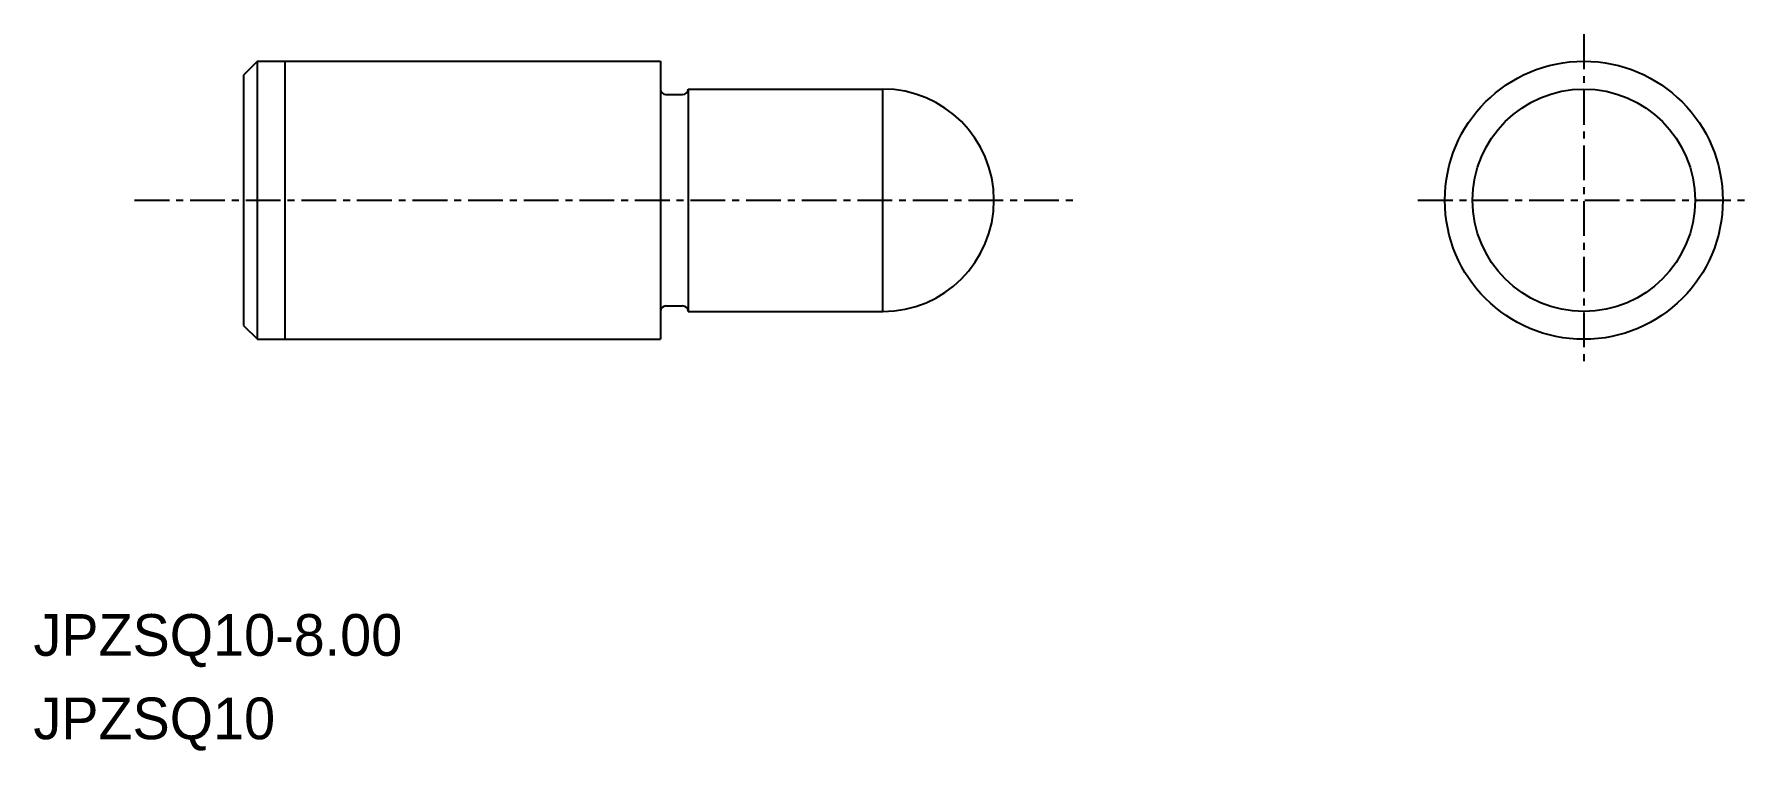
# Model space of a CAD drawing. Extents: x -1893.7 to -1832, y -653.5 to -627.7.
import ezdxf

# ---------------------------------------------------------------- set-up
doc = ezdxf.new("R2010")
doc.units = 0
doc.linetypes.add('CENTER', pattern=[2, 1.25, -0.25, 0.25, -0.25])
doc.layers.get('0').update_dxf_attribs({"linetype": 'CONTINUOUS'})
doc.layers.add('CENTER', color=1, linetype='CENTER')

msp = doc.modelspace()

# ---------------------------------------------------------------- linework, layer by layer
at = {"color": 7, "linetype": 'CONTINUOUS'}
for p, q in [((-1885.719, -628.698), (-1886.219, -629.198)), ((-1885.719, -638.698), (-1885.719, -628.698)), ((-1885.719, -628.698), (-1871.219, -628.698)), ((-1884.719, -638.698), (-1884.719, -628.698)), ((-1871.219, -628.698), (-1871.219, -638.698)), ((-1886.219, -629.198), (-1886.219, -638.198)), ((-1871.019, -629.898), (-1870.419, -629.898)), ((-1870.219, -629.698), (-1863.219, -629.698)), ((-1870.219, -629.698), (-1870.219, -637.698)), ((-1871.019, -637.498), (-1870.419, -637.498)), ((-1870.219, -637.698), (-1863.219, -637.698)), ((-1886.219, -638.198), (-1885.719, -638.698)), ((-1885.719, -638.698), (-1871.219, -638.698))]:
    msp.add_line(p, q, dxfattribs=at)
at = {"linetype": 'CONTINUOUS'}
msp.add_line((-1863.219, -637.698), (-1863.219, -629.698), dxfattribs=at)
for radius in [5, 4]:
    msp.add_circle((-1837.999, -633.698), radius, dxfattribs=at)
at = {"color": 7, "linetype": 'CONTINUOUS'}
for centre, start, end in [((-1871.019, -629.698), 180, 270), ((-1870.419, -629.698), 270, 0), ((-1871.019, -637.698), 90, 180), ((-1870.419, -637.698), 0, 90)]:
    msp.add_arc(centre, 0.2, start, end, dxfattribs=at)
at = {"linetype": 'CONTINUOUS'}
msp.add_arc((-1863.219, -633.698), 4, 270, 90, dxfattribs=at)
at = {"layer": 'CENTER', "color": 1, "linetype": 'CENTER'}
for p, q in [((-1837.999, -627.731), (-1837.999, -639.665)), ((-1890.134, -633.698), (-1856.17, -633.698)), ((-1843.966, -633.698), (-1832.032, -633.698))]:
    msp.add_line(p, q, dxfattribs=at)

# ---------------------------------------------------------------- texts
for s, p in [('JPZSQ10-8.00', (-1893.774, -650.08)), ('JPZSQ10', (-1893.774, -653.08))]:
    msp.add_text(s, height=1.5).set_placement(p)

doc.saveas('drawing.dxf')
